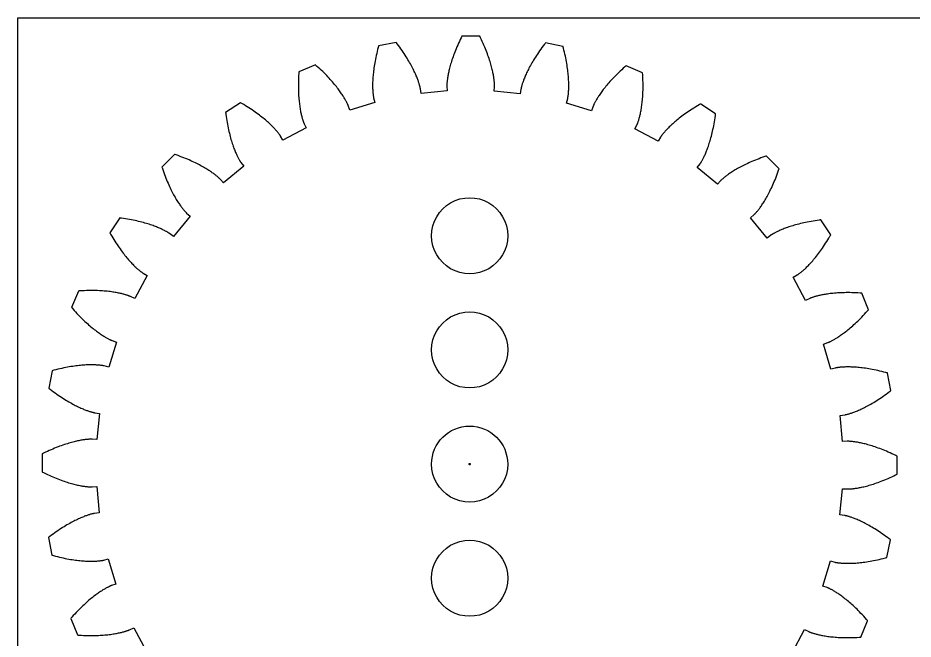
# Model space of a CAD drawing. Extents: x 0 to 209, y 27 to 297.
# Drawn here: x 0.4 to 118, y 215 to 296.6 of the extents above; entities that cross this region are included whole.
import ezdxf

# ---------------------------------------------------------------- set-up
doc = ezdxf.new("R2010")
doc.units = 0
for name, color, linetype in [('BoundingBox', 7, 'CONTINUOUS'), ('Centres', 7, 'CONTINUOUS'), ('Circles', 7, 'CONTINUOUS'), ('Gears', 7, 'CONTINUOUS')]:
    doc.layers.add(name, color=color, linetype=linetype)

msp = doc.modelspace()

# ---------------------------------------------------------------- linework, layer by layer
at = {"layer": 'BoundingBox', "color": 7}
msp.add_lwpolyline([(0.350749, 296.646874), (209.200745, 296.646874), (209.200745, 26.79689), (0.350749, 26.79689)], close=True, dxfattribs=at)
at = {"layer": 'Centres', "color": 7}
for points in [[(54.743347, 238.028727), (54.743347, 240.790152), (56.981923, 243.028728), (59.743348, 243.028728)], [(59.743348, 243.028728), (62.504772, 243.028728), (64.743349, 240.790152), (64.743349, 238.028727)], [(57.243348, 233.698602), (55.696345, 234.591766), (54.743347, 236.242401), (54.743347, 238.028727)], [(59.647193, 238.028727), (59.647193, 238.063081), (59.665529, 238.094826), (59.69527, 238.112002)], [(59.69527, 237.945455), (59.665521, 237.962627), (59.647193, 237.994377), (59.647193, 238.028727)], [(59.69527, 238.112002), (59.72502, 238.129174), (59.761676, 238.129174), (59.791425, 238.112002)], [(59.791425, 237.945455), (59.761676, 237.928284), (59.72502, 237.928284), (59.69527, 237.945455)], [(59.791425, 238.112002), (59.821178, 238.094831), (59.839503, 238.063081), (59.839503, 238.028727)], [(59.839503, 238.028727), (59.839503, 237.994377), (59.821167, 237.962632), (59.791425, 237.945455)], [(64.743349, 238.028727), (64.743349, 236.242401), (63.790354, 234.591766), (62.243348, 233.698602)], [(62.243348, 233.698602), (60.696343, 232.805437), (58.790353, 232.805437), (57.243348, 233.698602)]]:
    msp.add_open_spline(points, degree=3, dxfattribs=at)
at = {"layer": 'Circles', "color": 7}
for points in [[(57.244215, 272.358524), (58.791218, 273.251688), (60.697211, 273.251688), (62.244213, 272.358524)], [(54.744215, 268.028398), (54.744215, 269.814724), (55.69721, 271.465359), (57.244215, 272.358524)], [(62.244213, 272.358524), (63.791219, 271.465359), (64.744214, 269.814724), (64.744214, 268.028398)], [(57.244215, 263.698269), (55.69721, 264.591434), (54.744215, 266.242068), (54.744215, 268.028398)], [(64.744214, 268.028398), (64.744214, 266.242068), (63.791219, 264.591434), (62.244213, 263.698269)], [(62.244213, 263.698269), (60.697211, 262.805104), (58.791218, 262.805104), (57.244215, 263.698269)], [(57.244215, 257.358527), (58.791218, 258.251691), (60.697211, 258.251691), (62.244213, 257.358527)], [(54.744215, 253.028401), (54.744215, 254.814728), (55.69721, 256.465362), (57.244215, 257.358527)], [(62.244213, 257.358527), (63.791219, 256.465362), (64.744214, 254.814728), (64.744214, 253.028401)], [(57.244215, 248.698273), (55.69721, 249.591437), (54.744215, 251.242072), (54.744215, 253.028401)], [(64.744214, 253.028401), (64.744214, 251.242072), (63.791219, 249.591437), (62.244213, 248.698273)], [(62.244213, 248.698273), (60.697211, 247.805111), (58.791218, 247.805111), (57.244215, 248.698273)], [(54.744215, 223.028395), (54.744215, 224.814721), (55.69721, 226.465356), (57.244215, 227.358521)], [(57.244215, 227.358521), (58.791218, 228.251685), (60.697211, 228.251685), (62.244213, 227.358521)], [(62.244213, 227.358521), (63.791219, 226.465356), (64.744214, 224.814721), (64.744214, 223.028395)], [(57.244215, 218.698266), (55.69721, 219.591431), (54.744215, 221.242066), (54.744215, 223.028395)], [(64.744214, 223.028395), (64.744214, 221.242066), (63.791219, 219.591431), (62.244213, 218.698266)], [(62.244213, 218.698266), (60.697211, 217.805102), (58.791218, 217.805102), (57.244215, 218.698266)]]:
    msp.add_open_spline(points, degree=3, dxfattribs=at)
at = {"layer": 'Gears', "color": 7}
msp.add_lwpolyline([(102.148603, 213.251025), (103.783834, 216.290047), (104.339594, 216.01578), (104.350891, 216.010674), (104.367692, 216.00308), (104.389997, 215.993291), (104.417797, 215.98149), (104.451097, 215.967706), (104.490197, 215.952095), (104.534795, 215.934791), (104.585196, 215.915874), (104.641396, 215.895474), (104.703496, 215.873673), (104.771195, 215.850733), (104.844898, 215.826683), (104.924397, 215.80168), (105.010096, 215.775803), (105.101395, 215.749242), (105.198897, 215.722114), (105.302368, 215.694444), (105.411847, 215.666422), (105.527377, 215.638223), (105.649017, 215.610042), (105.776646, 215.581803), (105.910428, 215.553752), (106.050297, 215.526002), (106.196297, 215.498734), (106.348377, 215.472072), (106.506626, 215.446064), (106.670935, 215.420955), (106.841467, 215.396692), (107.018048, 215.373621), (107.200838, 215.351687), (107.389517, 215.331182), (107.584515, 215.312158), (107.785538, 215.294643), (107.992587, 215.279085), (108.205717, 215.265221), (108.424935, 215.253473), (108.650135, 215.243763), (108.881376, 215.236355), (109.118675, 215.231354), (109.361706, 215.228973), (109.610866, 215.229137), (109.865888, 215.232047), (110.126735, 215.237842), (110.393387, 215.246838), (110.665887, 215.258956), (110.944176, 215.274249), (111.085466, 215.283244), (111.156766, 215.288139), (111.160761, 215.288404), (111.162878, 215.2886), (111.163407, 215.288748), (112.068578, 217.456833), (112.068314, 217.457363), (112.066197, 217.459215), (112.063207, 217.462522), (112.016606, 217.516582), (111.923608, 217.623288), (111.738918, 217.831976), (111.555988, 218.034189), (111.374857, 218.230107), (111.195517, 218.419734), (111.018386, 218.603149), (110.843277, 218.780404), (110.670618, 218.951581), (110.500208, 219.116729), (110.332348, 219.275865), (110.167147, 219.42935), (110.004598, 219.576892), (109.844888, 219.718733), (109.688106, 219.85494), (109.534407, 219.985583), (109.383796, 220.11084), (109.236367, 220.230596), (109.092386, 220.345165), (108.951808, 220.454364), (108.814727, 220.55856), (108.681147, 220.657749), (108.551467, 220.75202), (108.425528, 220.84141), (108.303428, 220.925989), (108.185408, 221.005899), (108.071428, 221.081419), (107.961647, 221.15233), (107.856028, 221.218931), (107.754687, 221.281269), (107.657786, 221.33944), (107.565486, 221.393561), (107.477586, 221.443789), (107.394486, 221.490039), (107.315987, 221.532711), (107.242287, 221.57176), (107.173186, 221.607241), (107.109186, 221.639219), (107.050086, 221.66805), (106.996288, 221.693636), (106.947388, 221.716257), (106.903687, 221.735757), (106.865187, 221.752479), (106.831887, 221.766555), (106.803986, 221.777985), (106.781497, 221.786981), (106.764405, 221.793383), (106.75271, 221.797776), (106.166991, 222.000079), (107.177951, 225.299795), (107.776521, 225.139273), (107.788612, 225.136283), (107.806524, 225.132076), (107.830231, 225.126969), (107.859732, 225.120778), (107.895131, 225.113687), (107.936432, 225.105882), (107.983631, 225.09768), (108.036831, 225.088975), (108.095931, 225.079979), (108.160931, 225.070772), (108.231832, 225.061459), (108.308931, 225.052357), (108.391931, 225.043255), (108.48073, 225.034656), (108.575631, 225.026348), (108.676551, 225.018649), (108.783461, 225.011743), (108.896311, 225.005631), (109.015033, 225.000525), (109.139792, 224.996636), (109.27058, 224.993831), (109.407341, 224.992508), (109.549872, 224.992696), (109.698412, 224.994283), (109.852762, 224.997776), (110.01294, 225.003068), (110.179181, 225.01037), (110.351012, 225.019869), (110.528711, 225.031669), (110.712171, 225.045877), (110.901372, 225.062625), (111.096282, 225.081887), (111.296812, 225.104112), (111.502941, 225.129089), (111.714751, 225.15719), (111.932, 225.188289), (112.154822, 225.222738), (112.383102, 225.260658), (112.616753, 225.301978), (112.855592, 225.34705), (113.099943, 225.395768), (113.349453, 225.448528), (113.604191, 225.505218), (113.863951, 225.565879), (114.128971, 225.63094), (114.398822, 225.700319), (114.535582, 225.736749), (114.604483, 225.75527), (114.608478, 225.756593), (114.610594, 225.757122), (114.611124, 225.757387), (115.075933, 228.060587), (115.075404, 228.060799), (115.073287, 228.062387), (115.069292, 228.065085), (115.013092, 228.109025), (114.901012, 228.195565), (114.679243, 228.364226), (114.460213, 228.526828), (114.244363, 228.683636), (114.031533, 228.834695), (113.822001, 228.980025), (113.615713, 229.119738), (113.412953, 229.253858), (113.213602, 229.382607), (113.017943, 229.506003), (112.825922, 229.624166), (112.637753, 229.737225), (112.453462, 229.845181), (112.273133, 229.948093), (112.096873, 230.046333), (111.924632, 230.139712), (111.756772, 230.228443), (111.593143, 230.312745), (111.434002, 230.392442), (111.279133, 230.467894), (111.128963, 230.539183), (110.983263, 230.606173), (110.842332, 230.669363), (110.706162, 230.728574), (110.574672, 230.783904), (110.448193, 230.835564), (110.326593, 230.883784), (110.210073, 230.928512), (110.098552, 230.969864), (109.992202, 231.008093), (109.891012, 231.043193), (109.795112, 231.075223), (109.704312, 231.104423), (109.619113, 231.130984), (109.539111, 231.15477), (109.464613, 231.176122), (109.395612, 231.195119), (109.332112, 231.211788), (109.274113, 231.226472), (109.221712, 231.238987), (109.175113, 231.249703), (109.133913, 231.258514), (109.098612, 231.265816), (109.069013, 231.27161), (109.045121, 231.276002), (109.027209, 231.278992), (109.014906, 231.281109), (108.400953, 231.36527), (108.748735, 234.798776), (109.367063, 234.758078), (109.379578, 234.757549), (109.397887, 234.75702), (109.422203, 234.75649), (109.452402, 234.756226), (109.488401, 234.756239), (109.530301, 234.756768), (109.578301, 234.757827), (109.632102, 234.759679), (109.6919, 234.762324), (109.757501, 234.766029), (109.829002, 234.770738), (109.906202, 234.776638), (109.9894, 234.783941), (110.078401, 234.792831), (110.173101, 234.803282), (110.273611, 234.815426), (110.379751, 234.829449), (110.491582, 234.845536), (110.609092, 234.863686), (110.732271, 234.884192), (110.861001, 234.906999), (110.99533, 234.932266), (111.135141, 234.960225), (111.28053, 234.990956), (111.43121, 235.024426), (111.587463, 235.060954), (111.748911, 235.100634), (111.91567, 235.143536), (112.087581, 235.189706), (112.26478, 235.239395), (112.44712, 235.292655), (112.634443, 235.349705), (112.826932, 235.410495), (113.024161, 235.475244), (113.226361, 235.544086), (113.433363, 235.617066), (113.645191, 235.694364), (113.861681, 235.776036), (114.082661, 235.862115), (114.308393, 235.952926), (114.53845, 236.048385), (114.772871, 236.148781), (115.01166, 236.254003), (115.254543, 236.364329), (115.50179, 236.479777), (115.75288, 236.600491), (115.880031, 236.66284), (115.94393, 236.69451), (115.947926, 236.696627), (115.950042, 236.697685), (115.950307, 236.697884), (115.957318, 239.047532), (115.956789, 239.047744), (115.954672, 239.048802), (115.950677, 239.050654), (115.886878, 239.082764), (115.760066, 239.145854), (115.509617, 239.26788), (115.263197, 239.384754), (115.020717, 239.496408), (114.782677, 239.602998), (114.548727, 239.704614), (114.319206, 239.801454), (114.094017, 239.893463), (113.873486, 239.980823), (113.657547, 240.063654), (113.446147, 240.142074), (113.239508, 240.216212), (113.037728, 240.286144), (112.840707, 240.352084), (112.648667, 240.413883), (112.461638, 240.472014), (112.279597, 240.526283), (112.102678, 240.576953), (111.931016, 240.624084), (111.764466, 240.667904), (111.603327, 240.708422), (111.447358, 240.745824), (111.296778, 240.780222), (111.151599, 240.811633), (111.011899, 240.840404), (110.877768, 240.866413), (110.749167, 240.889961), (110.626118, 240.911048), (110.508648, 240.929886), (110.396888, 240.946529), (110.290798, 240.961239), (110.190407, 240.974072), (110.095808, 240.985052), (110.006807, 240.994339), (109.923808, 241.002038), (109.846507, 241.008441), (109.775106, 241.013548), (109.709606, 241.017543), (109.649908, 241.020453), (109.596108, 241.02257), (109.548107, 241.023893), (109.506208, 241.024687), (109.470209, 241.024951), (109.440107, 241.024763), (109.415712, 241.024499), (109.397509, 241.023969), (109.3851, 241.02344), (108.766549, 240.986131), (108.43772, 244.421532), (109.05213, 244.502283), (109.064539, 244.504135), (109.082636, 244.507124), (109.106449, 244.511437), (109.136148, 244.51694), (109.171547, 244.524031), (109.212647, 244.532842), (109.259349, 244.543161), (109.311847, 244.555411), (109.369947, 244.569645), (109.433548, 244.585997), (109.502649, 244.60465), (109.577349, 244.625578), (109.657248, 244.648968), (109.742748, 244.674923), (109.833648, 244.703691), (109.929647, 244.735261), (110.031009, 244.769763), (110.137639, 244.807302), (110.249417, 244.848111), (110.366217, 244.892122), (110.488029, 244.939631), (110.614838, 244.990643), (110.746519, 245.045382), (110.883089, 245.103842), (111.024337, 245.166082), (111.170339, 245.232281), (111.321059, 245.302732), (111.476179, 245.377241), (111.635868, 245.456232), (111.799928, 245.539563), (111.968288, 245.627373), (112.140997, 245.719821), (112.317858, 245.816963), (112.498759, 245.919026), (112.683578, 246.025949), (112.872367, 246.137908), (113.065047, 246.25502), (113.261458, 246.377329), (113.461398, 246.50489), (113.665037, 246.637946), (113.872029, 246.776596), (114.082428, 246.920722), (114.295989, 247.07049), (114.512749, 247.226081), (114.732657, 247.387606), (114.955468, 247.554937), (115.067937, 247.640886), (115.124439, 247.684506), (115.127429, 247.687151), (115.129545, 247.688474), (115.12981, 247.688739), (114.677891, 249.994443), (114.677362, 249.994654), (114.675245, 249.995183), (114.67125, 249.996242), (114.602551, 250.015265), (114.465801, 250.052444), (114.196291, 250.123316), (113.931779, 250.189734), (113.672271, 250.252014), (113.417922, 250.310096), (113.168681, 250.364095), (112.924709, 250.414254), (112.685999, 250.460585), (112.4526, 250.503265), (112.224561, 250.542474), (112.001969, 250.578095), (111.784821, 250.610594), (111.573281, 250.639753), (111.367239, 250.666), (111.16678, 250.689177), (110.97205, 250.709577), (110.782931, 250.72741), (110.59959, 250.74257), (110.421992, 250.755244), (110.250081, 250.765748), (110.083981, 250.774056), (109.923821, 250.780247), (109.769421, 250.784454), (109.620971, 250.787153), (109.478331, 250.787946), (109.341621, 250.787417), (109.21089, 250.785301), (109.086139, 250.782099), (108.96727, 250.777707), (108.854341, 250.77231), (108.747452, 250.765907), (108.646579, 250.758895), (108.55158, 250.751196), (108.46258, 250.742888), (108.37958, 250.734501), (108.302481, 250.725611), (108.231379, 250.716721), (108.166382, 250.70791), (108.107282, 250.699205), (108.054079, 250.690791), (108.00678, 250.682695), (107.965481, 250.675102), (107.93008, 250.668302), (107.900481, 250.662402), (107.876668, 250.657189), (107.858862, 250.653088), (107.84677, 250.650284), (107.24729, 250.493079), (106.25478, 253.798381), (106.84157, 253.997443), (106.853159, 254.001544), (106.870251, 254.008132), (106.892953, 254.016943), (106.920953, 254.028161), (106.954254, 254.042078), (106.992854, 254.058535), (107.036653, 254.077876), (107.085754, 254.100233), (107.139854, 254.125528), (107.199054, 254.154007), (107.263253, 254.185689), (107.332354, 254.220807), (107.406353, 254.259357), (107.485053, 254.301579), (107.568553, 254.347447), (107.656754, 254.397099), (107.749454, 254.450687), (107.846553, 254.508409), (107.948275, 254.570128), (108.054214, 254.636128), (108.164524, 254.706479), (108.278843, 254.781279), (108.397373, 254.860657), (108.519854, 254.944598), (108.646325, 255.033279), (108.776585, 255.126748), (108.910594, 255.225128), (109.048264, 255.328525), (109.189533, 255.437057), (109.334065, 255.55082), (109.482123, 255.669834), (109.633544, 255.794144), (109.787904, 255.923961), (109.945485, 256.059306), (110.105923, 256.200276), (110.269353, 256.346935), (110.435393, 256.49938), (110.604054, 256.657611), (110.775385, 256.821809), (110.949073, 256.99196), (111.125013, 257.168289), (111.303255, 257.350679), (111.483553, 257.539298), (111.665843, 257.734259), (111.850014, 257.935499), (112.035884, 258.143059), (112.129483, 258.249392), (112.176383, 258.303042), (112.179373, 258.306455), (112.180431, 258.308307), (112.180695, 258.308572), (111.287605, 260.481806), (111.287076, 260.481952), (111.284959, 260.48205), (111.280964, 260.482314), (111.209765, 260.487606), (111.068546, 260.497316), (110.790395, 260.514329), (110.518006, 260.527981), (110.251346, 260.538353), (109.990475, 260.545761), (109.735485, 260.550153), (109.486406, 260.551741), (109.243185, 260.550683), (109.005976, 260.546978), (108.774775, 260.540866), (108.549474, 260.532479), (108.330164, 260.521869), (108.117016, 260.509328), (107.909794, 260.494697), (107.708724, 260.478425), (107.513676, 260.460433), (107.324716, 260.440933), (107.141865, 260.420058), (106.965266, 260.397886), (106.794596, 260.374735), (106.630094, 260.350393), (106.471686, 260.325284), (106.319555, 260.299381), (106.173376, 260.272949), (106.033276, 260.246041), (105.899355, 260.218731), (105.771606, 260.19131), (105.649805, 260.16365), (105.534156, 260.136192), (105.424425, 260.108781), (105.320896, 260.08174), (105.223294, 260.055052), (105.131595, 260.029017), (105.046095, 260.003643), (104.966294, 259.979037), (104.892496, 259.955357), (104.824596, 259.932814), (104.762496, 259.911383), (104.706095, 259.891354), (104.655596, 259.872648), (104.610794, 259.855635), (104.571795, 259.840157), (104.538394, 259.826663), (104.510594, 259.814916), (104.48829, 259.805312), (104.471489, 259.797903), (104.460085, 259.792691), (103.902854, 259.521488), (102.284543, 262.569628), (102.821224, 262.879376), (102.831834, 262.885884), (102.847444, 262.895674), (102.867844, 262.908692), (102.893138, 262.925254), (102.923139, 262.94531), (102.957836, 262.969017), (102.996937, 262.996486), (103.040638, 263.027955), (103.088837, 263.063256), (103.141338, 263.102726), (103.198139, 263.146475), (103.259139, 263.194325), (103.324139, 263.246625), (103.393039, 263.303376), (103.466037, 263.364566), (103.542838, 263.430545), (103.623237, 263.501186), (103.707337, 263.576735), (103.795039, 263.657227), (103.886037, 263.742536), (103.980438, 263.833045), (104.078138, 263.928666), (104.178838, 264.029683), (104.282568, 264.135797), (104.389349, 264.247486), (104.498817, 264.364551), (104.610987, 264.487288), (104.725899, 264.615585), (104.843196, 264.749535), (104.962939, 264.88932), (105.084877, 265.034806), (105.208948, 265.186407), (105.335157, 265.343827), (105.463269, 265.507225), (105.593137, 265.676834), (105.724849, 265.852538), (105.858008, 266.034434), (105.992589, 266.222635), (106.128447, 266.41708), (106.265639, 266.617946), (106.403936, 266.825099), (106.543038, 267.038819), (106.683167, 267.258944), (106.823907, 267.485682), (106.965157, 267.71897), (107.107019, 267.958876), (107.178017, 268.081412), (107.213617, 268.143153), (107.215734, 268.146963), (107.216792, 268.149079), (107.217012, 268.149608), (105.917082, 270.106776), (105.916553, 270.106808), (105.914436, 270.106544), (105.910441, 270.106014), (105.839641, 270.097204), (105.699232, 270.079291), (105.42316, 270.041609), (105.153312, 270.001869), (104.88976, 269.959951), (104.63253, 269.916329), (104.38158, 269.870832), (104.13701, 269.82382), (103.898681, 269.77523), (103.666721, 269.725411), (103.441, 269.67431), (103.22174, 269.622049), (103.008822, 269.56887), (102.8021, 269.514991), (102.601731, 269.46019), (102.407662, 269.405051), (102.219903, 269.349269), (102.038444, 269.29345), (101.86317, 269.237239), (101.694171, 269.180991), (101.531441, 269.125), (101.374763, 269.06912), (101.224342, 269.01351), (101.080102, 268.958561), (100.941883, 268.904031), (100.809896, 268.850342), (100.683856, 268.79748), (100.563855, 268.745519), (100.449777, 268.694679), (100.341655, 268.645141), (100.239515, 268.59691), (100.143117, 268.550151), (100.052616, 268.504991), (99.967817, 268.461589), (99.888715, 268.419949), (99.815216, 268.380301), (99.747417, 268.342709), (99.685216, 268.30729), (99.628616, 268.274161), (99.577316, 268.24348), (99.531416, 268.21532), (99.490816, 268.189894), (99.455515, 268.167113), (99.425416, 268.147296), (99.400307, 268.130389), (99.380305, 268.116578), (99.365303, 268.106074), (99.355301, 268.098771), (98.861663, 267.724203), (96.6798, 270.397934), (97.145753, 270.80647), (97.15496, 270.814778), (97.168322, 270.827372), (97.185811, 270.844173), (97.207374, 270.865313), (97.232933, 270.890898), (97.262193, 270.920918), (97.295393, 270.955499), (97.332102, 270.994847), (97.372503, 271.038927), (97.416342, 271.087897), (97.463443, 271.141797), (97.513923, 271.200699), (97.567483, 271.264587), (97.624101, 271.333757), (97.683672, 271.408137), (97.746071, 271.487669), (97.811071, 271.572688), (97.878971, 271.663148), (97.949173, 271.759088), (98.021772, 271.860675), (98.096771, 271.96792), (98.173873, 272.080684), (98.252973, 272.199319), (98.334073, 272.323816), (98.416973, 272.454113), (98.501473, 272.590372), (98.587671, 272.732483), (98.675272, 272.880784), (98.764172, 273.035143), (98.854371, 273.19545), (98.945472, 273.362094), (99.037772, 273.534914), (99.130773, 273.713939), (99.224573, 273.899234), (99.318773, 274.090898), (99.413671, 274.288882), (99.508773, 274.493283), (99.604073, 274.704033), (99.699471, 274.921253), (99.794772, 275.144982), (99.889971, 275.375228), (99.984772, 275.611969), (100.079172, 275.855209), (100.173073, 276.104991), (100.266172, 276.361368), (100.358371, 276.624385), (100.404173, 276.758338), (100.426875, 276.825947), (100.428991, 276.830233), (100.42952, 276.832349), (100.429661, 276.832879), (98.772938, 278.498857), (98.772409, 278.498707), (98.770292, 278.498178), (98.766297, 278.49659), (98.698598, 278.47418), (98.564486, 278.429201), (98.300887, 278.33838), (98.044037, 278.24672), (97.793757, 278.154272), (97.549907, 278.06125), (97.312787, 277.96768), (97.08197, 277.873782), (96.857685, 277.77968), (96.639978, 277.68556), (96.428671, 277.591461), (96.223765, 277.497391), (96.025174, 277.40376), (95.833078, 277.310511), (95.647232, 277.217811), (95.467572, 277.125771), (95.294323, 277.034532), (95.127239, 276.94425), (94.966322, 276.85494), (94.811551, 276.766882), (94.662749, 276.680122), (94.520144, 276.59481), (94.383439, 276.510911), (94.252735, 276.428792), (94.127733, 276.34843), (94.008662, 276.26997), (93.895458, 276.193522), (93.787873, 276.11924), (93.685905, 276.04713), (93.589615, 275.97737), (93.498736, 275.910132), (93.413384, 275.84547), (93.333335, 275.78356), (93.258746, 275.724352), (93.189324, 275.66812), (93.124986, 275.614971), (93.065814, 275.5648), (93.011704, 275.518011), (92.962624, 275.474421), (92.918256, 275.43431), (92.878714, 275.39775), (92.843935, 275.36486), (92.813725, 275.335682), (92.788034, 275.310335), (92.766788, 275.288903), (92.749801, 275.271467), (92.737128, 275.258212), (92.72874, 275.24911), (92.317591, 274.785288), (89.655975, 276.982036), (90.033404, 277.4736), (90.040706, 277.483628), (90.051316, 277.498603), (90.06518, 277.518526), (90.082299, 277.543371), (90.102248, 277.573362), (90.125161, 277.608569), (90.150826, 277.64904), (90.179276, 277.69477), (90.210246, 277.745931), (90.243626, 277.802451), (90.279336, 277.864441), (90.317325, 277.932019), (90.357407, 278.005241), (90.399468, 278.08402), (90.443375, 278.168611), (90.489016, 278.258931), (90.536387, 278.354981), (90.585126, 278.456865), (90.635296, 278.564764), (90.686715, 278.678425), (90.739307, 278.798261), (90.792906, 278.924025), (90.847336, 279.055764), (90.902536, 279.193596), (90.958495, 279.337515), (91.014857, 279.487628), (91.071615, 279.643924), (91.128596, 279.806457), (91.185677, 279.975162), (91.242877, 280.150036), (91.299816, 280.331175), (91.356548, 280.518764), (91.412796, 280.712487), (91.468607, 280.912527), (91.523688, 281.118866), (91.578036, 281.3315), (91.631587, 281.550548), (91.683927, 281.775927), (91.735055, 282.007633), (91.784866, 282.245601), (91.833287, 282.489947), (91.880216, 282.740602), (91.925278, 282.997668), (91.968598, 283.260914), (92.009875, 283.530617), (92.049015, 283.806413), (92.067801, 283.946753), (92.076902, 284.017532), (92.077432, 284.02203), (92.077696, 284.024146), (92.077728, 284.024675), (90.12773, 285.33545), (90.127201, 285.335365), (90.125349, 285.334307), (90.12146, 285.33219), (90.059431, 285.297019), (89.936619, 285.22663), (89.695835, 285.086202), (89.461729, 284.946113), (89.23428, 284.806659), (89.013313, 284.667888), (88.798937, 284.529865), (88.590908, 284.392756), (88.389275, 284.256736), (88.19415, 284.121878), (88.005174, 283.988274), (87.822508, 283.856173), (87.646153, 283.725577), (87.475867, 283.596643), (87.31164, 283.469378), (87.153578, 283.344138), (87.001379, 283.220908), (86.855049, 283.099686), (86.714748, 282.980725), (86.580049, 282.864226), (86.451083, 282.749968), (86.327813, 282.638539), (86.210148, 282.529581), (86.097819, 282.423544), (85.991076, 282.320274), (85.889542, 282.220159), (85.793461, 282.123027), (85.702402, 282.029108), (85.616412, 281.938568), (85.535503, 281.851419), (85.459591, 281.767769), (85.388503, 281.687658), (85.322111, 281.611329), (85.260421, 281.53878), (85.203303, 281.469938), (85.150682, 281.405218), (85.102441, 281.344549), (85.058512, 281.288047), (85.018721, 281.235768), (84.983111, 281.187889), (84.951462, 281.144278), (84.923741, 281.105228), (84.899849, 281.070679), (84.879529, 281.040778), (84.862887, 281.01559), (84.849764, 280.995191), (84.839868, 280.979713), (84.833465, 280.969129), (84.520685, 280.434068), (81.481663, 282.06932), (81.755927, 282.62508), (81.761034, 282.636299), (81.768627, 282.653047), (81.778417, 282.675325), (81.790217, 282.703056), (81.804002, 282.736356), (81.819639, 282.775454), (81.836943, 282.820116), (81.855887, 282.870434), (81.876286, 282.926655), (81.898088, 282.988705), (81.921027, 283.056455), (81.945078, 283.130205), (81.970081, 283.209696), (81.995957, 283.295344), (82.022516, 283.386726), (82.049646, 283.484236), (82.077317, 283.587709), (82.105336, 283.697188), (82.133538, 283.812724), (82.161716, 283.934363), (82.189958, 284.061993), (82.218006, 284.195774), (82.245758, 284.335641), (82.273026, 284.481646), (82.299688, 284.633718), (82.325697, 284.791973), (82.350806, 284.956279), (82.375068, 285.126817), (82.39814, 285.303389), (82.420074, 285.486176), (82.440579, 285.674864), (82.459576, 285.869862), (82.477091, 286.070879), (82.492675, 286.277939), (82.506513, 286.491066), (82.518261, 286.71029), (82.527971, 286.93549), (82.535379, 287.166722), (82.54038, 287.404032), (82.542761, 287.647058), (82.5426, 287.89621), (82.53961, 288.151233), (82.533815, 288.412078), (82.52482, 288.678719), (82.512702, 288.951222), (82.497409, 289.22952), (82.488413, 289.370813), (82.483518, 289.442053), (82.483254, 289.446453), (82.483066, 289.448649), (82.482915, 289.449178), (80.314829, 290.354351), (80.3143, 290.354087), (80.312712, 290.352579), (80.309405, 290.349579), (80.255356, 290.302967), (80.14865, 290.209948), (79.939962, 290.025266), (79.737749, 289.842332), (79.54183, 289.661195), (79.352203, 289.481858), (79.168789, 289.304729), (78.991534, 289.129627), (78.820357, 288.956962), (78.655209, 288.786551), (78.496073, 288.618693), (78.342588, 288.453484), (78.195046, 288.290941), (78.053205, 288.131229), (77.916998, 287.974458), (77.786354, 287.820747), (77.661098, 287.670143), (77.54134, 287.52271), (77.426772, 287.37873), (77.317574, 287.238152), (77.213378, 287.10107), (77.114188, 286.967491), (77.019917, 286.837819), (76.930528, 286.711877), (76.845948, 286.589776), (76.766039, 286.471748), (76.690519, 286.357775), (76.619608, 286.247988), (76.553018, 286.142372), (76.490669, 286.041037), (76.432497, 285.944099), (76.378377, 285.851788), (76.328148, 285.763855), (76.281899, 285.680669), (76.239238, 285.602138), (76.200188, 285.528449), (76.164718, 285.459418), (76.132738, 285.395459), (76.103909, 285.336367), (76.078323, 285.282507), (76.055702, 285.233567), (76.036202, 285.189787), (76.01948, 285.151266), (76.005404, 285.117947), (75.993974, 285.090119), (75.984978, 285.06755), (75.978575, 285.050378), (75.974183, 285.038684), (75.771878, 284.45296), (72.472164, 285.463917), (72.632686, 286.062496), (72.635676, 286.074588), (72.639883, 286.092447), (72.64499, 286.116154), (72.651181, 286.145685), (72.658272, 286.181075), (72.666077, 286.222374), (72.674279, 286.269565), (72.682984, 286.322715), (72.69198, 286.381804), (72.701187, 286.446836), (72.7105, 286.517744), (72.719602, 286.594804), (72.728704, 286.677785), (72.737303, 286.766606), (72.745611, 286.861515), (72.75331, 286.962427), (72.760216, 287.069342), (72.766327, 287.182192), (72.771434, 287.300916), (72.775323, 287.425673), (72.778128, 287.556463), (72.779451, 287.69322), (72.779263, 287.835747), (72.777675, 287.98429), (72.774183, 288.138651), (72.768891, 288.298829), (72.761589, 288.465054), (72.75209, 288.636899), (72.74029, 288.814592), (72.726082, 288.998068), (72.709334, 289.18726), (72.690072, 289.382168), (72.667873, 289.582708), (72.642897, 289.788832), (72.614795, 290.000639), (72.584387, 290.218573), (72.549935, 290.441379), (72.512015, 290.669669), (72.470695, 290.903327), (72.425626, 291.142154), (72.376906, 291.386513), (72.324145, 291.636025), (72.267456, 291.890754), (72.206795, 292.150521), (72.141736, 292.415538), (72.072354, 292.685394), (72.035927, 292.822144), (72.017406, 292.891034), (72.016083, 292.895334), (72.015554, 292.89753), (72.015289, 292.897979), (69.712089, 293.362791), (69.711877, 293.362368), (69.710289, 293.360569), (69.707591, 293.357069), (69.663651, 293.300869), (69.577111, 293.188787), (69.40845, 292.967019), (69.245845, 292.747985), (69.08904, 292.532141), (68.937981, 292.319307), (68.792651, 292.109777), (68.652938, 291.903488), (68.518818, 291.700732), (68.390069, 291.501379), (68.266672, 291.305723), (68.14851, 291.113698), (68.03545, 290.925534), (67.927495, 290.741231), (67.824583, 290.560903), (67.726343, 290.384646), (67.632964, 290.212414), (67.544233, 290.044549), (67.459931, 289.880918), (67.380234, 289.72177), (67.304782, 289.566906), (67.233493, 289.416737), (67.166503, 289.27103), (67.103313, 289.130115), (67.044102, 288.993942), (66.988772, 288.862442), (66.937112, 288.735964), (66.888892, 288.614375), (66.844161, 288.497853), (66.802812, 288.386333), (66.764593, 288.279978), (66.729494, 288.178788), (66.697453, 288.082878), (66.668253, 287.992118), (66.641692, 287.906848), (66.617906, 287.826838), (66.596554, 287.752367), (66.577557, 287.683368), (66.560888, 287.619847), (66.546203, 287.561898), (66.533689, 287.50947), (66.522973, 287.462839), (66.514162, 287.421718), (66.50686, 287.386378), (66.501066, 287.35675), (66.496673, 287.332831), (66.493684, 287.314866), (66.491567, 287.302536), (66.407406, 286.688596), (62.973897, 287.036367), (63.014598, 287.654704), (63.015127, 287.667243), (63.015656, 287.685473), (63.016186, 287.709743), (63.01645, 287.739983), (63.01644, 287.776013), (63.01591, 287.818003), (63.014852, 287.865943), (63.013, 287.919713), (63.010354, 287.979483), (63.00665, 288.044993), (63.00194, 288.116483), (62.99604, 288.193713), (62.988738, 288.276843), (62.979848, 288.365813), (62.969397, 288.460433), (62.957279, 288.560938), (62.943229, 288.667079), (62.927143, 288.778906), (62.908992, 288.896418), (62.888487, 289.019598), (62.865706, 289.148331), (62.840439, 289.282666), (62.812478, 289.422471), (62.781759, 289.567858), (62.74829, 289.718535), (62.711759, 289.874779), (62.672079, 290.036229), (62.62918, 290.202998), (62.583007, 290.374905), (62.533318, 290.552115), (62.480058, 290.734446), (62.423008, 290.921766), (62.362218, 291.114257), (62.297469, 291.311489), (62.228629, 291.513693), (62.155649, 291.720688), (62.078349, 291.932523), (61.996677, 292.149016), (61.910518, 292.369717), (61.819708, 292.595444), (61.724249, 292.825516), (61.62385, 293.059917), (61.518631, 293.298712), (61.408302, 293.541587), (61.292856, 293.78884), (61.172143, 294.039928), (61.109791, 294.167071), (61.078123, 294.230969), (61.076007, 294.234998), (61.074948, 294.237009), (61.07475, 294.237353), (58.725099, 294.243923), (58.72489, 294.243499), (58.723832, 294.241541), (58.72198, 294.237512), (58.68987, 294.17378), (58.62678, 294.046976), (58.504757, 293.79652), (58.387882, 293.550105), (58.276228, 293.307618), (58.169635, 293.069581), (58.068022, 292.835634), (57.971182, 292.60612), (57.87917, 292.380926), (57.791813, 292.160394), (57.708983, 291.944458), (57.630563, 291.733053), (57.556411, 291.526408), (57.486481, 291.324637), (57.420542, 291.127608), (57.358743, 290.935568), (57.300622, 290.748548), (57.246351, 290.566499), (57.195683, 290.389583), (57.148553, 290.217917), (57.104732, 290.051368), (57.064211, 289.890231), (57.026813, 289.734259), (56.992412, 289.583681), (56.961003, 289.438498), (56.932232, 289.298806), (56.906223, 289.164672), (56.882649, 289.036078), (56.861562, 288.913022), (56.842723, 288.795556), (56.826108, 288.683792), (56.811397, 288.577714), (56.798565, 288.477323), (56.787584, 288.382733), (56.778297, 288.293803), (56.770598, 288.210843), (56.764195, 288.133533), (56.759089, 288.062163), (56.755093, 287.996613), (56.752183, 287.936873), (56.750066, 287.883113), (56.748743, 287.835143), (56.74795, 287.793203), (56.747685, 287.757153), (56.74787, 287.726993), (56.748135, 287.702593), (56.748664, 287.684363), (56.749193, 287.671944), (56.786505, 287.053399), (53.351102, 286.724572), (53.270354, 287.338987), (53.268502, 287.351316), (53.265512, 287.369467), (53.261199, 287.393279), (53.255696, 287.422938), (53.248605, 287.458369), (53.239794, 287.499459), (53.229476, 287.546197), (53.217225, 287.598687), (53.202964, 287.656747), (53.186613, 287.720317), (53.16796, 287.789437), (53.147031, 287.864107), (53.123642, 287.944087), (53.09766, 288.029607), (53.068889, 288.120528), (53.037319, 288.216557), (53.00282, 288.317921), (52.965281, 288.424557), (52.924472, 288.536332), (52.880461, 288.65313), (52.83295, 288.774936), (52.781941, 288.901749), (52.727201, 289.033437), (52.668501, 289.170006), (52.60626, 289.311261), (52.540061, 289.457259), (52.469611, 289.607982), (52.395041, 289.763087), (52.316049, 289.922783), (52.232711, 290.086843), (52.144911, 290.2552), (52.052461, 290.427903), (51.955322, 290.604772), (51.853256, 290.785673), (51.746333, 290.970492), (51.634374, 291.159278), (51.517264, 291.351964), (51.394953, 291.548371), (51.267392, 291.748316), (51.134335, 291.951964), (50.995686, 292.158953), (50.851559, 292.369349), (50.701792, 292.582906), (50.546204, 292.79967), (50.384676, 293.019578), (50.217345, 293.242399), (50.131395, 293.354859), (50.087776, 293.411409), (50.08513, 293.41491), (50.083807, 293.416709), (50.083543, 293.416973), (47.777842, 292.965058), (47.77763, 292.964635), (47.777101, 292.962439), (47.776043, 292.95814), (47.757019, 292.889439), (47.71984, 292.752683), (47.648969, 292.483173), (47.58255, 292.218669), (47.52027, 291.959154), (47.462189, 291.704807), (47.40819, 291.455564), (47.35803, 291.211588), (47.311699, 290.972878), (47.269019, 290.739484), (47.229808, 290.511454), (47.19419, 290.288852), (47.161688, 290.071712), (47.132528, 289.860165), (47.106282, 289.654126), (47.083104, 289.453662), (47.062705, 289.258934), (47.044872, 289.069815), (47.029711, 288.88648), (47.017038, 288.708867), (47.006534, 288.536958), (46.998226, 288.370865), (46.992035, 288.210704), (46.987828, 288.056296), (46.985129, 287.907851), (46.984335, 287.765206), (46.984864, 287.628508), (46.986981, 287.497771), (46.990183, 287.373025), (46.994575, 287.25416), (46.999972, 287.141225), (47.006375, 287.034331), (47.01336, 286.933465), (47.021059, 286.838502), (47.029367, 286.749505), (47.037755, 286.666564), (47.046645, 286.589513), (47.055535, 286.518455), (47.064345, 286.453423), (47.07305, 286.394322), (47.081464, 286.341123), (47.08956, 286.293834), (47.097154, 286.252492), (47.103953, 286.217044), (47.109854, 286.187463), (47.115039, 286.163704), (47.11914, 286.145871), (47.121945, 286.133779), (47.27915, 285.5343), (43.973848, 284.541789), (43.774786, 285.128579), (43.770685, 285.140248), (43.764097, 285.157419), (43.755286, 285.18012), (43.744068, 285.208018), (43.730151, 285.24139), (43.713694, 285.279998), (43.694353, 285.323829), (43.671995, 285.37293), (43.646728, 285.427069), (43.618248, 285.486238), (43.586569, 285.550428), (43.551449, 285.619508), (43.512899, 285.693489), (43.470679, 285.772229), (43.424798, 285.855728), (43.375149, 285.943919), (43.321557, 286.036558), (43.263839, 286.133689), (43.202119, 286.235384), (43.136098, 286.341323), (43.065748, 286.451631), (42.99095, 286.565941), (42.911408, 286.684483), (42.827469, 286.806961), (42.738789, 286.933421), (42.645319, 287.063686), (42.546939, 287.19769), (42.44354, 287.335363), (42.335008, 287.476645), (42.221245, 287.621167), (42.102233, 287.76923), (41.977924, 287.920652), (41.848103, 288.075004), (41.712758, 288.232583), (41.571791, 288.393027), (41.425133, 288.55645), (41.272688, 288.722492), (41.114453, 288.891151), (40.950256, 289.062478), (40.780105, 289.236175), (40.603779, 289.412112), (40.421385, 289.590355), (40.232767, 289.770656), (40.037806, 289.952949), (39.836569, 290.13712), (39.629006, 290.322987), (39.522673, 290.416507), (39.469023, 290.463447), (39.46561, 290.466347), (39.463758, 290.467749), (39.463493, 290.46804), (37.290259, 289.574956), (37.290113, 289.574427), (37.290007, 289.572231), (37.289743, 289.567731), (37.284451, 289.496591), (37.274741, 289.355367), (37.257728, 289.077216), (37.244076, 288.804839), (37.233704, 288.538169), (37.226296, 288.277303), (37.221903, 288.022307), (37.220316, 287.77323), (37.221374, 287.530007), (37.225078, 287.292798), (37.23119, 287.061605), (37.239578, 286.836296), (37.250187, 286.616986), (37.262729, 286.403835), (37.27736, 286.196619), (37.293632, 285.995543), (37.311624, 285.8005), (37.331123, 285.611532), (37.351999, 285.428692), (37.374145, 285.25209), (37.397296, 285.081418), (37.421637, 284.916919), (37.446746, 284.758513), (37.472649, 284.606377), (37.499081, 284.4602), (37.525992, 284.320096), (37.553302, 284.186179), (37.580721, 284.058433), (37.60838, 283.936627), (37.635841, 283.820975), (37.663252, 283.711247), (37.690293, 283.607718), (37.716981, 283.510098), (37.743016, 283.418369), (37.76839, 283.332819), (37.792996, 283.253089), (37.816676, 283.179228), (37.839219, 283.111288), (37.86065, 283.049267), (37.880679, 282.992858), (37.899385, 282.942408), (37.916398, 282.897547), (37.931876, 282.858519), (37.94537, 282.825068), (37.957117, 282.797318), (37.966721, 282.775066), (37.97413, 282.758265), (37.979342, 282.746915), (38.250545, 282.189679), (35.202405, 280.571352), (34.892657, 281.108033), (34.886149, 281.118669), (34.876359, 281.134279), (34.863341, 281.154705), (34.846779, 281.179973), (34.82675, 281.209953), (34.803043, 281.244695), (34.775571, 281.283835), (34.744102, 281.327534), (34.708801, 281.375744), (34.669333, 281.428274), (34.625582, 281.485053), (34.577732, 281.546035), (34.525432, 281.611014), (34.468681, 281.679993), (34.407491, 281.752973), (34.341512, 281.829755), (34.270873, 281.910115), (34.195321, 281.994204), (34.114833, 282.081856), (34.029512, 282.172835), (33.939001, 282.267244), (33.843383, 282.364965), (33.742371, 282.465676), (33.636257, 282.569406), (33.524682, 282.676224), (33.407617, 282.7857), (33.284877, 282.897862), (33.156583, 283.012774), (33.022633, 283.130074), (32.882848, 283.249811), (32.737359, 283.371758), (32.585758, 283.495829), (32.428341, 283.622043), (32.264943, 283.750151), (32.095334, 283.880022), (31.91963, 284.011724), (31.737734, 284.144891), (31.549533, 284.279464), (31.355088, 284.415319), (31.154222, 284.552514), (30.947069, 284.690814), (30.733349, 284.829908), (30.513224, 284.970042), (30.286486, 285.11079), (30.053195, 285.252032), (29.813292, 285.393891), (29.690753, 285.464932), (29.629015, 285.500481), (29.625205, 285.502598), (29.623089, 285.503656), (29.622559, 285.503868), (27.665389, 284.203941), (27.66536, 284.203412), (27.665614, 284.20103), (27.666143, 284.196638), (27.674954, 284.1258), (27.692866, 283.985396), (27.730548, 283.709321), (27.770286, 283.439478), (27.812206, 283.175925), (27.855825, 282.918696), (27.901326, 282.667744), (27.948337, 282.423165), (27.996928, 282.184843), (28.046736, 281.952876), (28.097837, 281.727154), (28.150098, 281.507899), (28.203276, 281.294979), (28.257156, 281.088268), (28.311957, 280.887893), (28.367096, 280.69382), (28.422878, 280.506069), (28.478697, 280.324599), (28.534908, 280.149321), (28.591155, 279.980327), (28.647147, 279.817597), (28.703016, 279.660907), (28.758626, 279.510484), (28.813577, 279.366247), (28.868105, 279.228029), (28.921797, 279.096042), (28.974656, 278.96999), (29.026617, 278.849992), (29.077457, 278.735911), (29.126998, 278.627801), (29.175226, 278.525654), (29.221996, 278.429233), (29.267158, 278.338754), (29.310558, 278.253983), (29.352198, 278.174915), (29.391845, 278.101424), (29.429437, 278.033614), (29.464857, 277.971425), (29.497986, 277.914784), (29.528667, 277.863453), (29.556826, 277.817546), (29.582253, 277.776914), (29.605033, 277.741645), (29.624851, 277.711534), (29.641758, 277.686452), (29.655569, 277.666476), (29.666073, 277.651448), (29.673375, 277.64142), (30.047943, 277.147781), (27.374212, 274.965929), (26.965677, 275.431879), (26.957369, 275.441086), (26.944775, 275.454448), (26.927974, 275.471937), (26.906834, 275.4935), (26.881249, 275.519059), (26.851229, 275.548319), (26.816651, 275.581519), (26.777299, 275.618228), (26.73322, 275.658629), (26.68425, 275.702468), (26.63035, 275.749569), (26.571448, 275.800049), (26.507559, 275.853609), (26.438388, 275.91023), (26.364008, 275.969798), (26.284477, 276.0322), (26.199459, 276.09724), (26.108998, 276.1651), (26.013057, 276.235299), (25.911468, 276.307888), (25.804227, 276.382868), (25.69146, 276.46001), (25.572827, 276.53911), (25.44833, 276.620168), (25.318033, 276.70308), (25.181772, 276.78758), (25.039663, 276.87375), (24.891361, 276.96139), (24.737001, 277.050269), (24.576694, 277.14045), (24.41005, 277.231559), (24.237231, 277.323838), (24.058207, 277.41682), (23.872912, 277.51061), (23.681247, 277.604849), (23.483263, 277.699718), (23.278863, 277.794859), (23.06811, 277.890149), (22.850892, 277.985539), (22.627161, 278.080829), (22.396916, 278.176029), (22.160175, 278.27084), (21.916936, 278.365259), (21.667153, 278.45912), (21.410778, 278.552229), (21.14776, 278.64441), (21.013808, 278.690228), (20.946198, 278.712929), (20.941899, 278.714517), (20.939808, 278.715046), (20.939279, 278.715191), (19.2733, 277.058476), (19.27345, 277.057947), (19.274059, 277.05583), (19.275567, 277.051518), (19.297977, 276.983808), (19.342957, 276.849701), (19.433777, 276.586104), (19.525438, 276.329252), (19.617887, 276.078967), (19.710908, 275.83512), (19.804477, 275.597999), (19.898378, 275.367182), (19.992477, 275.142898), (20.086607, 274.92519), (20.180708, 274.713887), (20.274777, 274.508978), (20.368407, 274.310386), (20.461657, 274.11829), (20.554357, 273.932444), (20.646397, 273.752784), (20.737637, 273.579536), (20.827918, 273.412451), (20.917227, 273.251534), (21.005288, 273.096764), (21.092047, 272.947962), (21.177368, 272.805358), (21.261267, 272.668652), (21.343387, 272.537947), (21.423748, 272.412946), (21.502207, 272.293875), (21.578657, 272.18067), (21.652938, 272.073086), (21.725047, 271.971118), (21.794807, 271.874817), (21.862048, 271.783939), (21.926707, 271.69859), (21.988617, 271.618539), (22.047827, 271.543958), (22.104067, 271.474537), (22.157218, 271.410199), (22.207388, 271.351027), (22.254178, 271.296917), (22.297767, 271.247836), (22.337877, 271.203468), (22.374438, 271.163928), (22.407327, 271.129148), (22.436507, 271.098937), (22.461857, 271.073246), (22.483277, 271.052), (22.500708, 271.035041), (22.513969, 271.022367), (22.52297, 271.01398), (22.986793, 270.602834), (20.790044, 267.941215), (20.29848, 268.318643), (20.288439, 268.325945), (20.273458, 268.336555), (20.253549, 268.350419), (20.228699, 268.367564), (20.198709, 268.38754), (20.163499, 268.410453), (20.123029, 268.436144), (20.077299, 268.464595), (20.026139, 268.495564), (19.969619, 268.528934), (19.907629, 268.564644), (19.840049, 268.602633), (19.766829, 268.642715), (19.688049, 268.684776), (19.603459, 268.728683), (19.513139, 268.774324), (19.417089, 268.821695), (19.315203, 268.870434), (19.207307, 268.920604), (19.093645, 268.972023), (18.97381, 269.024615), (18.848046, 269.078214), (18.716305, 269.132644), (18.578475, 269.187833), (18.434553, 269.243795), (18.284444, 269.300154), (18.128146, 269.356905), (17.965613, 269.413886), (17.796909, 269.470964), (17.622035, 269.528164), (17.440894, 269.585105), (17.253305, 269.641835), (17.059582, 269.698085), (16.859542, 269.753894), (16.653205, 269.808975), (16.440569, 269.863325), (16.221521, 269.916874), (15.996144, 269.969214), (15.764438, 270.020345), (15.526469, 270.070155), (15.282123, 270.118585), (15.031466, 270.165506), (14.774401, 270.210564), (14.511156, 270.253885), (14.241454, 270.295165), (13.965657, 270.334305), (13.825317, 270.353064), (13.754537, 270.362165), (13.750036, 270.362695), (13.74784, 270.362959), (13.747364, 270.362991), (12.43659, 268.412993), (12.436674, 268.412464), (12.437785, 268.410612), (12.440087, 268.406723), (12.475257, 268.344694), (12.545647, 268.221882), (12.686074, 267.981098), (12.826164, 267.746989), (12.965617, 267.519543), (13.10439, 267.298574), (13.242412, 267.084198), (13.379522, 266.876169), (13.51554, 266.674535), (13.650399, 266.47941), (13.784003, 266.290434), (13.916103, 266.107769), (14.0467, 265.931416), (14.175633, 265.761127), (14.302899, 265.596901), (14.428139, 265.438838), (14.551369, 265.286642), (14.67259, 265.140312), (14.791553, 265.000008), (14.90805, 264.865309), (15.022307, 264.736343), (15.133736, 264.613076), (15.242696, 264.495411), (15.348731, 264.383082), (15.452003, 264.276339), (15.552118, 264.174802), (15.649248, 264.078724), (15.743169, 263.987662), (15.833698, 263.901673), (15.920848, 263.820763), (16.004498, 263.744854), (16.084608, 263.673763), (16.160938, 263.607374), (16.233488, 263.545684), (16.302328, 263.488563), (16.367048, 263.435943), (16.427718, 263.387704), (16.484218, 263.343772), (16.536498, 263.303984), (16.584389, 263.268374), (16.627998, 263.236725), (16.667048, 263.209004), (16.701598, 263.185112), (16.731498, 263.164792), (16.756678, 263.14815), (16.777078, 263.135027), (16.792548, 263.125131), (16.803129, 263.118728), (17.338189, 262.805949), (15.702939, 259.766926), (15.147179, 260.041193), (15.135968, 260.046299), (15.119217, 260.053893), (15.096947, 260.063682), (15.069217, 260.075483), (15.035917, 260.089268), (14.996817, 260.104878), (14.952157, 260.122182), (14.901837, 260.141126), (14.845617, 260.161525), (14.783567, 260.183301), (14.715817, 260.206214), (14.642067, 260.230264), (14.562577, 260.255267), (14.476927, 260.281144), (14.385547, 260.307702), (14.288037, 260.334833), (14.184564, 260.362503), (14.075085, 260.390533), (13.959549, 260.418732), (13.837909, 260.446913), (13.71028, 260.475152), (13.576499, 260.503203), (13.43663, 260.530963), (13.290628, 260.558234), (13.138556, 260.584893), (12.980301, 260.610902), (12.815994, 260.636011), (12.645455, 260.660273), (12.468883, 260.683345), (12.286097, 260.705279), (12.097409, 260.725784), (11.902411, 260.744807), (11.701396, 260.762323), (11.494334, 260.77788), (11.281207, 260.791744), (11.061985, 260.803492), (10.836785, 260.813202), (10.605552, 260.82061), (10.368243, 260.825611), (10.125217, 260.827992), (9.876065, 260.827828), (9.621034, 260.824918), (9.360189, 260.819123), (9.093548, 260.810128), (8.821046, 260.79801), (8.542749, 260.782717), (8.401456, 260.773721), (8.330206, 260.768826), (8.325806, 260.768564), (8.32361, 260.768374), (8.323081, 260.768223), (7.41791, 258.60014), (7.418174, 258.599611), (7.419656, 258.598023), (7.422635, 258.594716), (7.469244, 258.540667), (7.562259, 258.43396), (7.746941, 258.225273), (7.929874, 258.02306), (8.111009, 257.827141), (8.290347, 257.637514), (8.467476, 257.4541), (8.64258, 257.276845), (8.815243, 257.105667), (8.985653, 256.94052), (9.15351, 256.781383), (9.318719, 256.627899), (9.481263, 256.480356), (9.640977, 256.338516), (9.797746, 256.202306), (9.951459, 256.071665), (10.102063, 255.946409), (10.249494, 255.82665), (10.393475, 255.712083), (10.534054, 255.602882), (10.671133, 255.498689), (10.804714, 255.399496), (10.934385, 255.305228), (11.060326, 255.215838), (11.182426, 255.131256), (11.300454, 255.051347), (11.414428, 254.975827), (11.524215, 254.904919), (11.629833, 254.838318), (11.731166, 254.775969), (11.828096, 254.717797), (11.920406, 254.663677), (12.008336, 254.613448), (12.091527, 254.567197), (12.170046, 254.524527), (12.243737, 254.485477), (12.312767, 254.450007), (12.376726, 254.418027), (12.435816, 254.389198), (12.489677, 254.363613), (12.538617, 254.340991), (12.582397, 254.321491), (12.620906, 254.30477), (12.654226, 254.290694), (12.682056, 254.279264), (12.704635, 254.270268), (12.721786, 254.263865), (12.733485, 254.259473), (13.319208, 254.057167), (12.308246, 250.757453), (11.709665, 250.917976), (11.697574, 250.920966), (11.679725, 250.925173), (11.656016, 250.930279), (11.626486, 250.93647), (11.591096, 250.943561), (11.549796, 250.951366), (11.502606, 250.959568), (11.449456, 250.968273), (11.390356, 250.977269), (11.325326, 250.986477), (11.254416, 250.99579), (11.177356, 251.004892), (11.094376, 251.013993), (11.005556, 251.022592), (10.910646, 251.030979), (10.809735, 251.038679), (10.702821, 251.045584), (10.58997, 251.05167), (10.471246, 251.056776), (10.346489, 251.060666), (10.2157, 251.06347), (10.078942, 251.064793), (9.936416, 251.064605), (9.787872, 251.063018), (9.633512, 251.059525), (9.473333, 251.054234), (9.307108, 251.046931), (9.135265, 251.037433), (8.957572, 251.025632), (8.774096, 251.011424), (8.584904, 250.994676), (8.389996, 250.975414), (8.189455, 250.953189), (7.983331, 250.928213), (7.771525, 250.900101), (7.554267, 250.869002), (7.33146, 250.834542), (7.103171, 250.796622), (6.869513, 250.755302), (6.630686, 250.71023), (6.386326, 250.661513), (6.136815, 250.608752), (5.882086, 250.552062), (5.622318, 250.491401), (5.357302, 250.42634), (5.087446, 250.356961), (4.950696, 250.320531), (4.881805, 250.30201), (4.877495, 250.300687), (4.875325, 250.300158), (4.874875, 250.299893), (4.410064, 247.996693), (4.410488, 247.996484), (4.412234, 247.994896), (4.415774, 247.992198), (4.471974, 247.948258), (4.584056, 247.861718), (4.805823, 247.693057), (5.024858, 247.530455), (5.240702, 247.373647), (5.453536, 247.222588), (5.663065, 247.077258), (5.869355, 246.937542), (6.072111, 246.803427), (6.271464, 246.674678), (6.46712, 246.551279), (6.659144, 246.433116), (6.847308, 246.320057), (7.031612, 246.212102), (7.21194, 246.10919), (7.388196, 246.01095), (7.560429, 245.917568), (7.728294, 245.82884), (7.891924, 245.744538), (8.051072, 245.664838), (8.205935, 245.589389), (8.356106, 245.5181), (8.501812, 245.45111), (8.642727, 245.38792), (8.778901, 245.328709), (8.910398, 245.273379), (9.036876, 245.221719), (9.158467, 245.173499), (9.274989, 245.128779), (9.386509, 245.08743), (9.492863, 245.049208), (9.594053, 245.014108), (9.689963, 244.98207), (9.780723, 244.952868), (9.865993, 244.926309), (9.946003, 244.902523), (10.020473, 244.881171), (10.089473, 244.862174), (10.152993, 244.845505), (10.210943, 244.830821), (10.263363, 244.818306), (10.309993, 244.807591), (10.351113, 244.79878), (10.386463, 244.791477), (10.416093, 244.785683), (10.440004, 244.781291), (10.457974, 244.778301), (10.470304, 244.776184), (11.084241, 244.692026), (10.736473, 241.258517), (10.118133, 241.299218), (10.105592, 241.299747), (10.087362, 241.300277), (10.063082, 241.300806), (10.032831, 241.30107), (9.996792, 241.30106), (9.954802, 241.300531), (9.906861, 241.299472), (9.853102, 241.29762), (9.793331, 241.294974), (9.727831, 241.29127), (9.656342, 241.286561), (9.579112, 241.28066), (9.495982, 241.273358), (9.407011, 241.264468), (9.312391, 241.254017), (9.211888, 241.241846), (9.105748, 241.227823), (8.99392, 241.211736), (8.876409, 241.193586), (8.753229, 241.173081), (8.624496, 241.150274), (8.490161, 241.125006), (8.350357, 241.097045), (8.204969, 241.066324), (8.054292, 241.032854), (7.898047, 240.996326), (7.736598, 240.956646), (7.569829, 240.913744), (7.397923, 240.867574), (7.220713, 240.817886), (7.038382, 240.764625), (6.851061, 240.707575), (6.658571, 240.646785), (6.461339, 240.582036), (6.259134, 240.513194), (6.052138, 240.440214), (5.840305, 240.362916), (5.623812, 240.281244), (5.402841, 240.195165), (5.177113, 240.104355), (4.947041, 240.008896), (4.712641, 239.908497), (4.473845, 239.803277), (4.23097, 239.692951), (3.983716, 239.577503), (3.732629, 239.456789), (3.605486, 239.394438), (3.541588, 239.36277), (3.537558, 239.360653), (3.535547, 239.359595), (3.535203, 239.359396), (3.528634, 237.009746), (3.529057, 237.009534), (3.531015, 237.008476), (3.535044, 237.006623), (3.598778, 236.974514), (3.725582, 236.911424), (3.976037, 236.789398), (4.222453, 236.672524), (4.464941, 236.560869), (4.702976, 236.454279), (4.936924, 236.352666), (5.166438, 236.255826), (5.391633, 236.163814), (5.612164, 236.076454), (5.8281, 235.993624), (6.039505, 235.915204), (6.246149, 235.841055), (6.447921, 235.771125), (6.64495, 235.705186), (6.83699, 235.643384), (7.02401, 235.585266), (7.206059, 235.530995), (7.382975, 235.480324), (7.554641, 235.433194), (7.72119, 235.389374), (7.882326, 235.348855), (8.038299, 235.311454), (8.188876, 235.277055), (8.334059, 235.245644), (8.473751, 235.216876), (8.607885, 235.190841), (8.736479, 235.167293), (8.859535, 235.146206), (8.977001, 235.127367), (9.088763, 235.110752), (9.194842, 235.096041), (9.295232, 235.083208), (9.389823, 235.072228), (9.478752, 235.062941), (9.561713, 235.055242), (9.639022, 235.048839), (9.710392, 235.043733), (9.775942, 235.039737), (9.835682, 235.036827), (9.889442, 235.03471), (9.937412, 235.033387), (9.979363, 235.032594), (10.015413, 235.032329), (10.045572, 235.032517), (10.069972, 235.032782), (10.088202, 235.033311), (10.100622, 235.03384), (10.719168, 235.071149), (11.047994, 231.635748), (10.433581, 231.554998), (10.421251, 231.553146), (10.403111, 231.550156), (10.379301, 231.545843), (10.349641, 231.54034), (10.314212, 231.533249), (10.273132, 231.524438), (10.226392, 231.51412), (10.173901, 231.501869), (10.115842, 231.487608), (10.052282, 231.471257), (9.983161, 231.452604), (9.908482, 231.431675), (9.828501, 231.408286), (9.742981, 231.382331), (9.652061, 231.35356), (9.556031, 231.32199), (9.454668, 231.287491), (9.348033, 231.249949), (9.236259, 231.20914), (9.11946, 231.165129), (8.997653, 231.11762), (8.870842, 231.066609), (8.739154, 231.011869), (8.602592, 230.953399), (8.461336, 230.891161), (8.315338, 230.824959), (8.164616, 230.754509), (8.009512, 230.679999), (7.849817, 230.601011), (7.685757, 230.51767), (7.517399, 230.42986), (7.344695, 230.337409), (7.167828, 230.24027), (6.986926, 230.138204), (6.802108, 230.031283), (6.613323, 229.919322), (6.420636, 229.802212), (6.22423, 229.679901), (6.024284, 229.55234), (5.820635, 229.419286), (5.613647, 229.280637), (5.40325, 229.13651), (5.189694, 228.98674), (4.972929, 228.831152), (4.753022, 228.669626), (4.530201, 228.502296), (4.417742, 228.416346), (4.361193, 228.372724), (4.357675, 228.370078), (4.355875, 228.368756), (4.355584, 228.368491), (4.807499, 226.06279), (4.807923, 226.062578), (4.810092, 226.062049), (4.814431, 226.060991), (4.88313, 226.041967), (5.019887, 226.004778), (5.289397, 225.933906), (5.553902, 225.867485), (5.813417, 225.805205), (6.067763, 225.747126), (6.317005, 225.693127), (6.560981, 225.642957), (6.79969, 225.596626), (7.033084, 225.553946), (7.261115, 225.514737), (7.483716, 225.479117), (7.700857, 225.446615), (7.912405, 225.417455), (8.118444, 225.391235), (8.318907, 225.368058), (8.513633, 225.347658), (8.702751, 225.329852), (8.886087, 225.314691), (9.0637, 225.302018), (9.235609, 225.291514), (9.401699, 225.283206), (9.56186, 225.277015), (9.716269, 225.272808), (9.864713, 225.270109), (10.007357, 225.269315), (10.144056, 225.269844), (10.274796, 225.271961), (10.399539, 225.275163), (10.518402, 225.279555), (10.631338, 225.284952), (10.738232, 225.291355), (10.839101, 225.298366), (10.934061, 225.306066), (11.023061, 225.314374), (11.106001, 225.322761), (11.183051, 225.331651), (11.254111, 225.340541), (11.319141, 225.349352), (11.378241, 225.358056), (11.431441, 225.36647), (11.478741, 225.374566), (11.520081, 225.38216), (11.55552, 225.38896), (11.585101, 225.39486), (11.608861, 225.400072), (11.626702, 225.404173), (11.638801, 225.406978), (12.238281, 225.564183), (13.230795, 222.258878), (12.644006, 222.059819), (12.632335, 222.055718), (12.615174, 222.04913), (12.592465, 222.040319), (12.564565, 222.029101), (12.531195, 222.015184), (12.492584, 221.998727), (12.448755, 221.979386), (12.399655, 221.957028), (12.345514, 221.931761), (12.286345, 221.903281), (12.222145, 221.8716), (12.153064, 221.836481), (12.079085, 221.797929), (12.000355, 221.755709), (11.916855, 221.709841), (11.828664, 221.66019), (11.736035, 221.606601), (11.638904, 221.548879), (11.537211, 221.48716), (11.431266, 221.421149), (11.320958, 221.350799), (11.206646, 221.276001), (11.088107, 221.196621), (10.965628, 221.112679), (10.839167, 221.023991), (10.708901, 220.930519), (10.5749, 220.832139), (10.437225, 220.728742), (10.295946, 220.62021), (10.151421, 220.506447), (10.00336, 220.387435), (9.851936, 220.263123), (9.697585, 220.133306), (9.540006, 219.997961), (9.379561, 219.856993), (9.216139, 219.710332), (9.050099, 219.557887), (8.88144, 219.399656), (8.710114, 219.235458), (8.536416, 219.065307), (8.36048, 218.888978), (8.182237, 218.706588), (8.001936, 218.517969), (7.819643, 218.323008), (7.635473, 218.121768), (7.449605, 217.914208), (7.356083, 217.807872), (7.309143, 217.754223), (7.306204, 217.750809), (7.304775, 217.748957), (7.304484, 217.748693), (8.197568, 215.575458), (8.198097, 215.575313), (8.200293, 215.575207), (8.204794, 215.574942), (8.275934, 215.569651), (8.417157, 215.55994), (8.695308, 215.542928), (8.967686, 215.529275), (9.234354, 215.518903), (9.495219, 215.511495), (9.750215, 215.507103), (9.999292, 215.505516), (10.242515, 215.506574), (10.479724, 215.510278), (10.710916, 215.516363), (10.936226, 215.524777), (11.155537, 215.535387), (11.368686, 215.547928), (11.575904, 215.56256), (11.776978, 215.578832), (11.972022, 215.596823), (12.160989, 215.616323), (12.34383, 215.637199), (12.520431, 215.659371), (12.691104, 215.682548), (12.855602, 215.706863), (13.01401, 215.731972), (13.166145, 215.757875), (13.312322, 215.784307), (13.452426, 215.811218), (13.586342, 215.838528), (13.714088, 215.865947), (13.835893, 215.893606), (13.951545, 215.921067), (14.061275, 215.948476), (14.164803, 215.975516), (14.262423, 216.002207), (14.354153, 216.028242), (14.439703, 216.053616), (14.519433, 216.078222), (14.593293, 216.101902), (14.661223, 216.124445), (14.723243, 216.145876), (14.779653, 216.165905), (14.830103, 216.184611), (14.874963, 216.201624), (14.913993, 216.217102), (14.947443, 216.230596), (14.975193, 216.242317), (14.997434, 216.251921), (15.014235, 216.259329), (15.025596, 216.264542), (15.582833, 216.535745), (17.201159, 213.487605)], dxfattribs=at)

doc.saveas('drawing.dxf')
